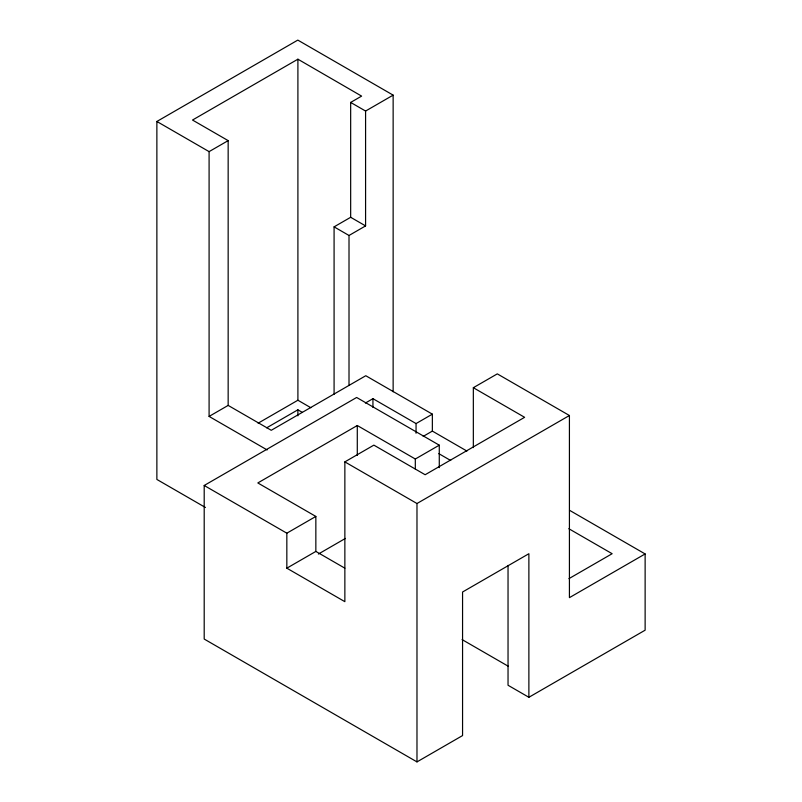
<?xml version="1.0" encoding="UTF-8"?>
<svg xmlns="http://www.w3.org/2000/svg" width="802" height="802" viewBox="0 0 802 802"><rect width="100%" height="100%" fill="white"/><g stroke="black" fill="none" stroke-linecap="round" stroke-linejoin="round"><path stroke-width="1.2" d="M205.442 507.486L156.871 479.446L156.871 121.473L297.813 40.1L393.14 95.137L393.14 391.777M334.083 394.303L334.083 226.856L350.664 217.292L350.664 102.425L361.612 96.11L297.903 59.198L192.51 120.039L228.159 140.621L228.159 405.411L271.256 430.293L365.782 375.727L432.358 414.153L432.358 431.095L466.914 451.055M156.871 121.473L209.091 151.628L228.159 140.621M350.664 102.425L365.582 111.047L393.14 95.137M334.083 226.856L349.01 235.477L365.582 225.903L365.582 111.047M209.091 151.628L209.091 416.418L228.159 405.411M258.114 423.195L297.903 400.228L297.903 59.198M266.685 427.817L297.883 409.812L302.214 412.318M508.037 565.41L508.037 685.259L528.879 697.289L528.879 553.721L462.564 592.006L462.564 735.574L416.98 761.9L204.199 639.054L204.199 485.481L356.639 397.471L439.275 445.18L439.275 467.666M365.381 403.045L372.94 398.674L416.058 423.566L432.358 414.153M439.275 445.18L415.316 459.015L357.291 425.511L257.823 482.944L315.848 516.438L315.848 551.425L344.86 568.177M204.199 485.481L286.835 533.19L286.835 568.177L344.86 601.67L344.86 461.882L373.872 445.13L425.15 474.734L524.618 417.311L473.34 387.707L473.34 447.616M473.34 387.707L497.3 373.872L569.42 415.506L569.42 597.65L645.129 553.941L645.129 630.182L528.879 697.289M423.185 436.388L432.358 431.095M286.835 533.19L315.848 516.438M286.835 568.177L315.848 551.425M318.374 554.042L345.401 538.433M344.86 461.882L416.98 503.516L569.42 415.506M568.929 578.653L612.137 553.711L568.798 528.698M350.664 217.292L365.582 225.903M569.52 510.293L645.129 553.941M438.804 453.641L450.724 460.518M209.091 416.418L267.156 449.942M462.082 639.585L508.448 666.352M297.903 400.228L310.855 407.737M416.98 503.516L416.98 761.9M416.058 423.566L416.058 433.25M415.316 459.015L415.316 469.01M372.94 398.674L372.94 407.376M357.291 425.511L357.291 455.476M349.01 235.477L349.01 385.411M297.883 409.812L297.883 415.857"/></g></svg>
